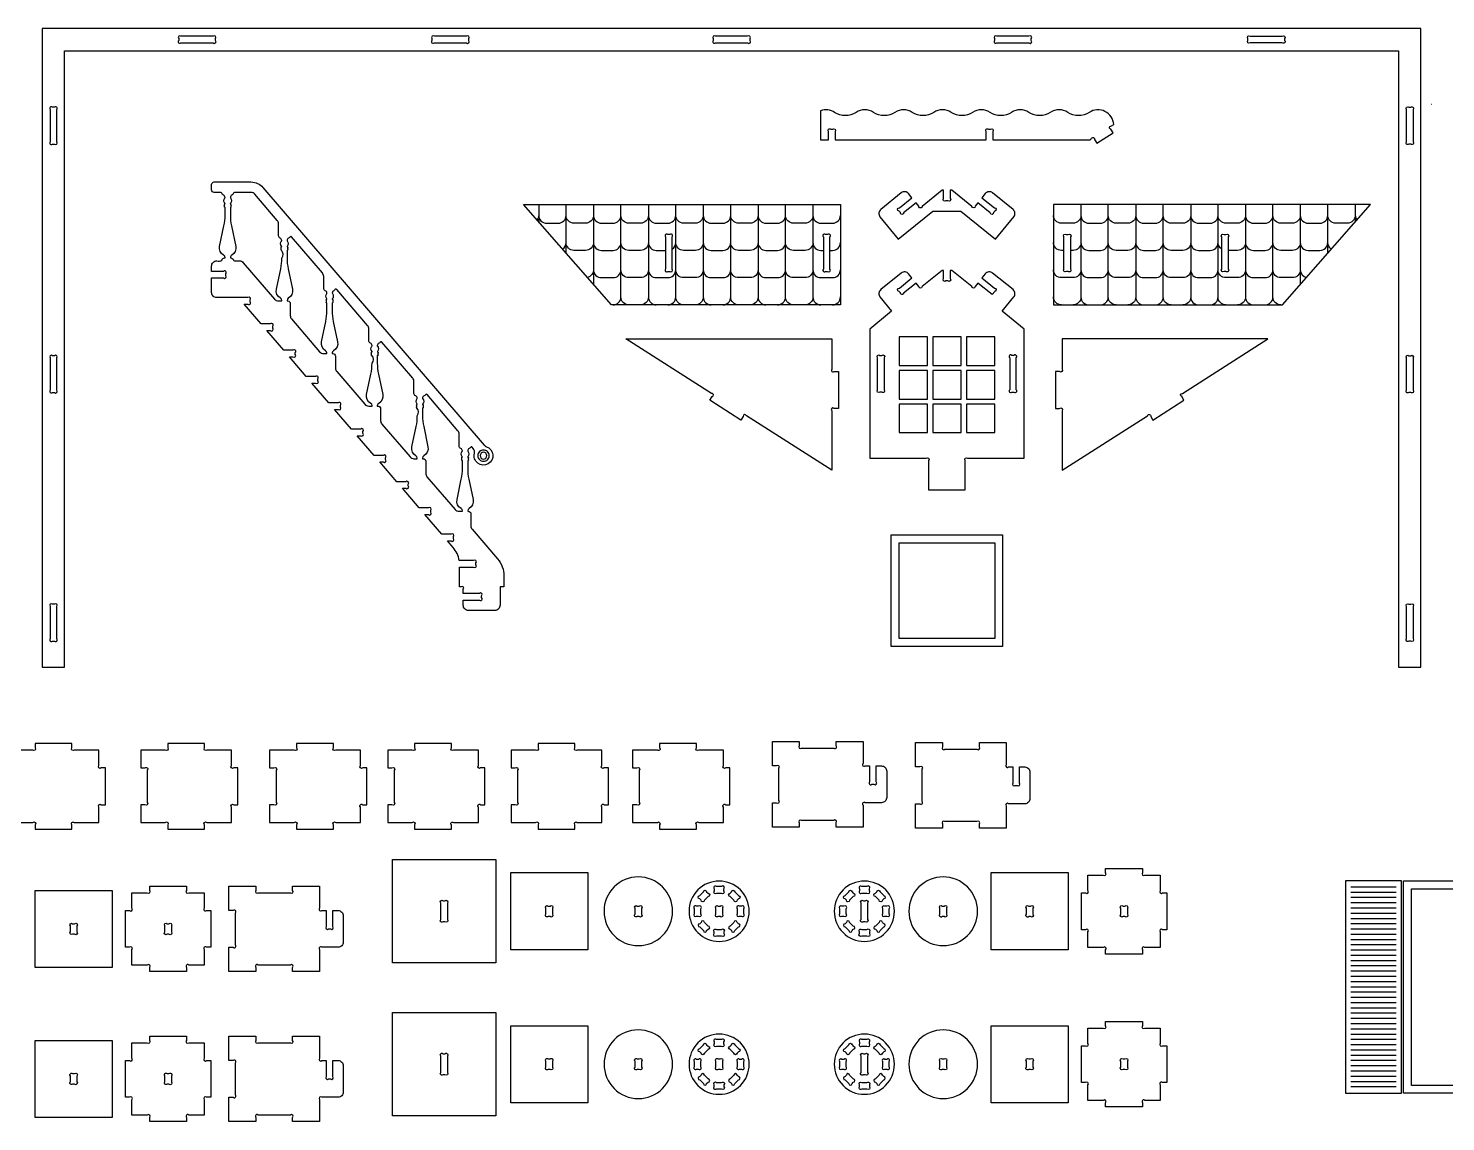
# Model space of a CAD drawing. Extents: x 9479 to 9938, y 971 to 1224.
# Drawn here: x 9597.9 to 9705.8, y 972.1 to 1055.3 of the extents above; entities that cross this region are included whole.
import ezdxf

# ---------------------------------------------------------------- set-up
doc = ezdxf.new("R2010")
doc.units = 0
doc.header["$MEASUREMENT"] = 0
doc.layers.add('LAYER_1', color=18, linetype='CONTINUOUS')

msp = doc.modelspace()

# ---------------------------------------------------------------- linework, layer by layer
at = {"layer": 'LAYER_1'}
for points in [[(9703.88, 1055.3), (9598.98, 1055.3), (9598.98, 1006.7), (9600.68, 1006.7), (9600.68, 1053.6), (9702.18, 1053.6), (9702.18, 1006.7), (9703.88, 1006.7)], [(9642.28, 1034.27), (9635.59, 1041.91), (9659.71, 1041.91), (9659.71, 1034.27)], [(9693.34, 1034.27), (9700.03, 1041.91), (9675.92, 1041.91), (9675.92, 1034.27)], [(9664.17, 1029.67), (9666.33, 1029.67), (9666.33, 1031.83), (9664.17, 1031.83)], [(9666.73, 1029.67), (9668.89, 1029.67), (9668.89, 1031.83), (9666.73, 1031.83)], [(9669.29, 1029.67), (9671.45, 1029.67), (9671.45, 1031.83), (9669.29, 1031.83)], [(9664.17, 1027.11), (9666.33, 1027.11), (9666.33, 1029.27), (9664.17, 1029.27)], [(9666.73, 1027.11), (9668.89, 1027.11), (9668.89, 1029.27), (9666.73, 1029.27)], [(9669.29, 1027.11), (9671.45, 1027.11), (9671.45, 1029.27), (9669.29, 1029.27)], [(9664.17, 1024.55), (9666.33, 1024.55), (9666.33, 1026.71), (9664.17, 1026.71)], [(9666.73, 1024.55), (9668.89, 1024.55), (9668.89, 1026.71), (9666.73, 1026.71)], [(9669.29, 1024.55), (9671.45, 1024.55), (9671.45, 1026.71), (9669.29, 1026.71)], [(9663.57, 1016.77), (9672.05, 1016.77), (9672.05, 1008.29), (9663.57, 1008.29)], [(9664.17, 1016.17), (9671.45, 1016.17), (9671.45, 1008.89), (9664.17, 1008.89)], [(9625.62, 984.21), (9625.62, 992.08), (9633.48, 992.08), (9633.48, 984.21)], [(9634.62, 985.21), (9634.62, 991.08), (9640.48, 991.08), (9640.48, 985.21)], [(9671.18, 985.21), (9671.18, 991.08), (9677.04, 991.08), (9677.04, 985.21)], [(9702.39, 990.46), (9698.15, 990.46), (9698.15, 974.3), (9702.39, 974.3)], [(9711.03, 990.46), (9711.03, 974.3), (9702.55, 974.3), (9702.55, 990.46)], [(9598.44, 983.87), (9598.44, 989.73), (9604.3, 989.73), (9604.3, 983.87)], [(9703.15, 989.86), (9710.43, 989.86), (9710.43, 974.9), (9703.15, 974.9)], [(9625.62, 972.58), (9625.62, 980.44), (9633.48, 980.44), (9633.48, 972.58)], [(9634.62, 973.58), (9634.62, 979.44), (9640.48, 979.44), (9640.48, 973.58)], [(9671.18, 973.58), (9671.18, 979.44), (9677.04, 979.44), (9677.04, 973.58)], [(9598.44, 972.46), (9598.44, 978.32), (9604.3, 978.32), (9604.3, 972.46)]]:
    msp.add_lwpolyline(points, close=True, dxfattribs=at)
for points in [[(9609.53, 1054.2), (9611.98, 1054.2, 1), (9612.16, 1054.38), (9612.16, 1054.53, 1), (9611.98, 1054.7), (9609.53, 1054.7, 1), (9609.36, 1054.53), (9609.36, 1054.38, 1)], [(9628.81, 1054.2), (9631.25, 1054.2, 1), (9631.43, 1054.38), (9631.43, 1054.53, 1), (9631.25, 1054.7), (9628.81, 1054.7, 1), (9628.63, 1054.53), (9628.63, 1054.38, 1)], [(9650.21, 1054.2), (9652.65, 1054.2, 1), (9652.83, 1054.38), (9652.83, 1054.53, 1), (9652.65, 1054.7), (9650.21, 1054.7, 1), (9650.03, 1054.53), (9650.03, 1054.38, 1)], [(9674.05, 1054.7), (9671.61, 1054.7, 1), (9671.43, 1054.53), (9671.43, 1054.38, 1), (9671.61, 1054.2), (9674.05, 1054.2, 1), (9674.23, 1054.38), (9674.23, 1054.53, 1)], [(9690.88, 1054.7), (9693.33, 1054.7, -1), (9693.51, 1054.53), (9693.51, 1054.38, -1), (9693.33, 1054.2), (9690.88, 1054.2, -1), (9690.71, 1054.38), (9690.71, 1054.53, -1)], [(9599.58, 1049.13), (9599.58, 1046.68, 1), (9599.76, 1046.5), (9599.9, 1046.5, 1), (9600.08, 1046.68), (9600.08, 1049.13, 1), (9599.9, 1049.3), (9599.76, 1049.3, 1)], [(9703.28, 1049.13), (9703.28, 1046.68, -1), (9703.1, 1046.5), (9702.96, 1046.5, -1), (9702.78, 1046.68), (9702.78, 1049.13, -1), (9702.96, 1049.3), (9703.1, 1049.3, -1)], [(9670.8, 1046.83), (9670.8, 1047.45, -1), (9670.98, 1047.63), (9671.13, 1047.63, -1), (9671.3, 1047.45), (9671.3, 1046.83), (9678.7, 1046.83), (9678.8, 1046.9, -1), (9679.05, 1046.84), (9679.22, 1046.57), (9680.46, 1047.36), (9680.29, 1047.63, -1), (9680.34, 1047.88), (9680.5, 1047.98, 0.579603), (9678.64, 1048.91, -0.300981), (9677.01, 1048.91, 0.300981), (9675.68, 1048.91, -0.300981), (9674.05, 1048.91, 0.300981), (9672.73, 1048.91, -0.300981), (9671.09, 1048.91, 0.300981), (9669.77, 1048.91, -0.300981), (9668.14, 1048.91, 0.300981), (9666.81, 1048.91, -0.300981), (9665.18, 1048.91, 0.300981), (9663.86, 1048.91, -0.300981), (9662.22, 1048.91, 0.300981), (9660.9, 1048.91, -0.300981), (9659.27, 1048.91, 0.236244), (9658.2, 1049.04), (9658.2, 1046.83), (9658.8, 1046.83), (9658.8, 1047.45, -1), (9658.98, 1047.63), (9659.13, 1047.63, -1), (9659.3, 1047.45), (9659.3, 1046.83)], [(9630.72, 1014.32), (9631.8, 1014.32, 1), (9631.97, 1014.5), (9631.97, 1014.64, 1), (9631.8, 1014.82), (9630.7, 1014.82, 0.140614), (9630.24, 1015.82), (9629.81, 1016.32), (9630.08, 1016.32, 1), (9630.26, 1016.5), (9630.26, 1016.64, 1), (9630.08, 1016.82), (9629.38, 1016.82), (9628.09, 1018.32), (9628.36, 1018.32, 1), (9628.54, 1018.5), (9628.54, 1018.64, 1), (9628.36, 1018.82), (9627.66, 1018.82), (9626.38, 1020.32), (9626.64, 1020.32, 1), (9626.82, 1020.5), (9626.82, 1020.64, 1), (9626.64, 1020.82), (9625.95, 1020.82), (9624.66, 1022.32), (9624.92, 1022.32, 1), (9625.1, 1022.5), (9625.1, 1022.64, 1), (9624.92, 1022.82), (9624.23, 1022.82), (9622.94, 1024.32), (9623.21, 1024.32, 1), (9623.38, 1024.5), (9623.38, 1024.64, 1), (9623.21, 1024.82), (9622.51, 1024.82), (9621.22, 1026.32), (9621.49, 1026.32, 1), (9621.67, 1026.5), (9621.67, 1026.64, 1), (9621.49, 1026.82), (9620.79, 1026.82), (9619.5, 1028.32), (9619.77, 1028.32, 1), (9619.95, 1028.5), (9619.95, 1028.64, 1), (9619.77, 1028.82), (9619.07, 1028.82), (9617.78, 1030.32), (9618.05, 1030.32, 1), (9618.23, 1030.5), (9618.23, 1030.64, 1), (9618.05, 1030.82), (9617.35, 1030.82), (9616.07, 1032.32), (9616.33, 1032.32, 1), (9616.51, 1032.5), (9616.51, 1032.64, 1), (9616.33, 1032.82), (9615.64, 1032.82), (9614.35, 1034.32), (9614.62, 1034.32, 1), (9614.79, 1034.5), (9614.79, 1034.64, 1), (9614.62, 1034.82), (9612.26, 1034.82, -0.414214), (9611.86, 1035.22), (9611.86, 1036.32), (9612.76, 1036.32, 1), (9612.94, 1036.5), (9612.94, 1036.64, 1), (9612.76, 1036.82), (9611.86, 1036.82), (9611.86, 1037.22, -0.414214), (9612.26, 1037.62, 0.352171), (9612.64, 1037.68, -0.352171), (9612.84, 1037.84), (9612.89, 1037.84), (9612.89, 1037.87, 0.272519), (9612.78, 1038.05, -0.328849), (9612.47, 1038.72), (9612.8, 1040.28, 0.051698), (9612.89, 1041.1), (9612.89, 1041.67, 0.366837), (9612.87, 1041.69, -0.600564), (9612.84, 1041.76, 0.39765), (9612.84, 1041.79, -0.39765), (9612.84, 1041.85, 0.39765), (9612.84, 1041.88, -0.594353), (9612.87, 1041.95, 0.584261), (9612.88, 1041.98, -0.375636), (9612.88, 1042.41, 0.187098), (9612.89, 1042.44, 0.294683), (9612.76, 1042.61, -0.244569), (9612.64, 1042.76, 0.352171), (9612.57, 1042.82), (9612.06, 1042.82, -0.414214), (9611.86, 1043.02), (9611.86, 1043.42, -0.414214), (9612.06, 1043.62), (9614.86, 1043.62, -0.21865), (9615.77, 1043.2), (9632.61, 1023.6, 0.134714), (9632.78, 1023.48, -0.655406), (9632.9, 1022.17, -0.655406), (9631.86, 1022.98, 0.245805), (9631.77, 1023.34), (9631.69, 1023.44, 0.507332), (9631.56, 1023.43, -0.156752), (9631.47, 1023.35, 0.294683), (9631.35, 1023.17, 0.187098), (9631.36, 1023.14, -0.375636), (9631.35, 1022.72, 0.584261), (9631.36, 1022.69, -0.594353), (9631.39, 1022.61, 0.39765), (9631.39, 1022.59, -0.39765), (9631.39, 1022.52, 0.39765), (9631.39, 1022.5, -0.600564), (9631.36, 1022.42, 0.366837), (9631.35, 1022.4), (9631.35, 1021.83, 0.051698), (9631.43, 1021.01), (9631.76, 1019.46, -0.328849), (9631.45, 1018.78, 0.272519), (9631.35, 1018.61), (9631.35, 1018.57), (9631.39, 1018.57, -0.414214), (9631.59, 1018.37), (9631.59, 1017.46, 0.179323), (9631.69, 1017.2), (9633.62, 1014.95, -0.179323), (9634.11, 1013.65), (9634.11, 1012.82), (9633.81, 1012.82), (9633.81, 1011.42, -0.414214), (9633.41, 1011.02), (9631.41, 1011.02, -0.414214), (9631.01, 1011.42), (9631.01, 1011.82), (9632.24, 1011.82, 1), (9632.41, 1012), (9632.41, 1012.14, 1), (9632.24, 1012.32), (9631.01, 1012.32), (9631.01, 1012.64, 1), (9630.84, 1012.82), (9630.72, 1012.82)], [(9668.06, 1042.99), (9668.06, 1042.37, -1), (9667.89, 1042.19), (9667.74, 1042.19, -1), (9667.56, 1042.37), (9667.56, 1042.99), (9667.45, 1042.99), (9665.92, 1041.75, -1), (9665.67, 1041.78), (9665.47, 1042.03), (9664.52, 1041.26, -1), (9664.27, 1041.29), (9664.17, 1041.4, -1), (9664.2, 1041.65), (9665.15, 1042.42), (9664.9, 1042.73, 0.414214), (9664.34, 1042.79), (9662.78, 1041.53, 0.414214), (9662.72, 1040.97), (9664.11, 1039.26), (9666.74, 1041.39), (9668.88, 1041.39), (9671.52, 1039.26), (9672.9, 1040.97, 0.414214), (9672.84, 1041.53), (9671.29, 1042.79, 0.414214), (9670.73, 1042.73), (9670.47, 1042.42), (9671.42, 1041.65, -1), (9671.45, 1041.4), (9671.36, 1041.29, -1), (9671.11, 1041.26), (9670.16, 1042.03), (9669.96, 1041.78, -1), (9669.71, 1041.75), (9668.18, 1042.99)], [(9613.53, 1042.76, -0.251154), (9613.41, 1042.61, 0.294683), (9613.29, 1042.44, 0.187098), (9613.3, 1042.41, -0.375636), (9613.29, 1041.98, 0.584261), (9613.3, 1041.95, -0.594353), (9613.33, 1041.88, 0.39765), (9613.33, 1041.85, -0.39765), (9613.33, 1041.79, 0.39765), (9613.33, 1041.76, -0.600564), (9613.3, 1041.69, 0.366837), (9613.29, 1041.67), (9613.29, 1041.1, 0.051698), (9613.37, 1040.28), (9613.7, 1038.72, -0.328849), (9613.39, 1038.05, 0.272519), (9613.29, 1037.87), (9613.29, 1037.84, -0.352171), (9613.53, 1037.68, 0.352171), (9613.61, 1037.62), (9613.97, 1037.62, -0.21865), (9614.27, 1037.48), (9616.65, 1034.71, 0.21865), (9616.95, 1034.57), (9617.2, 1034.57), (9617.2, 1034.61, 0.272519), (9617.1, 1034.78, -0.328849), (9616.79, 1035.46), (9617.12, 1037.01, 0.051698), (9617.2, 1037.83, 0.366837), (9617.18, 1038.42, -0.600564), (9617.16, 1038.5, 0.39765), (9617.16, 1038.52, -0.39765), (9617.16, 1038.59, 0.39765), (9617.16, 1038.61, -0.594353), (9617.18, 1038.69, 0.584261), (9617.2, 1038.72, -0.375636), (9617.19, 1039.14, 0.187098), (9617.2, 1039.17, 0.294683), (9617.08, 1039.35, -0.302722), (9616.96, 1039.53), (9616.96, 1040.44, 0.179323), (9616.86, 1040.7), (9615.16, 1042.68, 0.21865), (9614.86, 1042.82), (9613.61, 1042.82, 0.352171)], [(9646.41, 1039.44), (9646.41, 1036.99, 1), (9646.58, 1036.82), (9646.73, 1036.82, 1), (9646.91, 1036.99), (9646.91, 1039.44, 1), (9646.73, 1039.62), (9646.58, 1039.62, 1)], [(9658.41, 1039.44), (9658.41, 1036.99, 1), (9658.58, 1036.82), (9658.73, 1036.82, 1), (9658.91, 1036.99), (9658.91, 1039.44, 1), (9658.73, 1039.62), (9658.58, 1039.62, 1)], [(9677.22, 1039.44), (9677.22, 1036.99, -1), (9677.04, 1036.82), (9676.9, 1036.82, -1), (9676.72, 1036.99), (9676.72, 1039.44, -1), (9676.9, 1039.62), (9677.04, 1039.62, -1)], [(9689.22, 1039.44), (9689.22, 1036.99, -1), (9689.04, 1036.82), (9688.9, 1036.82, -1), (9688.72, 1036.99), (9688.72, 1039.44, -1), (9688.9, 1039.62), (9689.04, 1039.62, -1)], [(9620.62, 1034.42, -0.600564), (9620.6, 1034.5, 0.39765), (9620.6, 1034.52, -0.39765), (9620.6, 1034.59, 0.39765), (9620.6, 1034.61, -0.594353), (9620.62, 1034.69, 0.584261), (9620.63, 1034.72, -0.375636), (9620.63, 1035.14, 0.187098), (9620.64, 1035.17, 0.294683), (9620.51, 1035.35, -0.302722), (9620.39, 1035.53), (9620.39, 1036.44, 0.179323), (9620.29, 1036.7), (9617.95, 1039.44, 0.507332), (9617.82, 1039.43, -0.156752), (9617.72, 1039.35, 0.294683), (9617.6, 1039.17, 0.187098), (9617.61, 1039.14, -0.375636), (9617.61, 1038.72, 0.584261), (9617.62, 1038.69, -0.594353), (9617.64, 1038.61, 0.39765), (9617.64, 1038.59, -0.39765), (9617.64, 1038.52, 0.39765), (9617.64, 1038.5, -0.600564), (9617.62, 1038.42, 0.366837), (9617.6, 1038.4), (9617.6, 1037.83, 0.051698), (9617.69, 1037.01), (9618.01, 1035.46, -0.328849), (9617.7, 1034.78, 0.272519), (9617.6, 1034.61), (9617.6, 1034.57), (9617.65, 1034.57, -0.414214), (9617.85, 1034.37), (9617.85, 1033.46, 0.179323), (9617.94, 1033.2), (9620.08, 1030.71, 0.21865), (9620.39, 1030.57), (9620.64, 1030.57), (9620.64, 1030.61, 0.272519), (9620.53, 1030.78, -0.328849), (9620.23, 1031.46), (9620.55, 1033.01, 0.051698), (9620.64, 1033.83), (9620.64, 1034.4, 0.366837)], [(9669.21, 1020.21), (9669.21, 1022.43, -1), (9669.39, 1022.61), (9673.69, 1022.61), (9673.69, 1032.43), (9672.02, 1033.78), (9672.9, 1034.87, 0.414214), (9672.84, 1035.43), (9671.29, 1036.69, 0.414214), (9670.73, 1036.63), (9670.47, 1036.32), (9671.42, 1035.55, -1), (9671.45, 1035.3), (9671.25, 1035.05), (9670.16, 1035.93), (9669.96, 1035.68, -1), (9669.71, 1035.66), (9668.18, 1036.89), (9668.06, 1036.89), (9668.06, 1036.27, -1), (9667.89, 1036.09), (9667.74, 1036.09, -1), (9667.56, 1036.27), (9667.56, 1036.89), (9667.45, 1036.89), (9665.92, 1035.66, -1), (9665.67, 1035.68), (9665.47, 1035.93), (9664.52, 1035.16, -1), (9664.27, 1035.19), (9664.17, 1035.3, -1), (9664.2, 1035.55), (9665.15, 1036.32), (9664.9, 1036.63, 0.414214), (9664.34, 1036.69), (9662.78, 1035.43, 0.414214), (9662.72, 1034.87), (9663.6, 1033.78), (9661.94, 1032.43), (9661.94, 1022.61), (9666.24, 1022.61, -1), (9666.41, 1022.43), (9666.41, 1020.21)], [(9623.99, 1029.01, 0.051698), (9624.07, 1029.83, 0.366837), (9624.06, 1030.42, -0.600564), (9624.03, 1030.5, 0.39765), (9624.03, 1030.52, -0.39765), (9624.03, 1030.59, 0.39765), (9624.03, 1030.61, -0.594353), (9624.06, 1030.69, 0.584261), (9624.07, 1030.72, -0.375636), (9624.06, 1031.14, 0.187098), (9624.07, 1031.17, 0.294683), (9623.95, 1031.35, -0.302722), (9623.83, 1031.53), (9623.83, 1032.44, 0.179323), (9623.73, 1032.7), (9621.38, 1035.44, 0.507332), (9621.25, 1035.43, -0.156752), (9621.16, 1035.35, 0.294683), (9621.04, 1035.17, 0.187098), (9621.05, 1035.14, -0.375636), (9621.04, 1034.72, 0.584261), (9621.06, 1034.69, -0.594353), (9621.08, 1034.61, 0.39765), (9621.08, 1034.59, -0.39765), (9621.08, 1034.52, 0.39765), (9621.08, 1034.5, -0.600564), (9621.05, 1034.42, 0.366837), (9621.04, 1034.4), (9621.04, 1033.83, 0.051698), (9621.12, 1033.01), (9621.45, 1031.46, -0.328849), (9621.14, 1030.78, 0.272519), (9621.04, 1030.61), (9621.04, 1030.57), (9621.08, 1030.57, -0.414214), (9621.28, 1030.37), (9621.28, 1029.46, 0.179323), (9621.38, 1029.2), (9623.52, 1026.71, 0.21865), (9623.82, 1026.57), (9624.07, 1026.57), (9624.07, 1026.61, 0.272519), (9623.97, 1026.78, -0.328849), (9623.66, 1027.46)], [(9627.51, 1025.83, 0.366837), (9627.49, 1026.42, -0.600564), (9627.47, 1026.5, 0.39765), (9627.47, 1026.52, -0.39765), (9627.47, 1026.59, 0.39765), (9627.47, 1026.61, -0.594353), (9627.49, 1026.69, 0.584261), (9627.5, 1026.72, -0.375636), (9627.5, 1027.14, 0.187098), (9627.51, 1027.17, 0.294683), (9627.39, 1027.35, -0.302722), (9627.26, 1027.53), (9627.26, 1028.44, 0.179323), (9627.17, 1028.7), (9624.82, 1031.44, 0.507332), (9624.69, 1031.43, -0.156752), (9624.6, 1031.35, 0.294683), (9624.47, 1031.17, 0.187098), (9624.48, 1031.14, -0.375636), (9624.48, 1030.72, 0.584261), (9624.49, 1030.69, -0.594353), (9624.52, 1030.61, 0.39765), (9624.52, 1030.59, -0.39765), (9624.52, 1030.52, 0.39765), (9624.52, 1030.5, -0.600564), (9624.49, 1030.42, 0.366837), (9624.47, 1030.4), (9624.47, 1029.83, 0.051698), (9624.56, 1029.01), (9624.89, 1027.46, -0.328849), (9624.58, 1026.78, 0.272519), (9624.47, 1026.61), (9624.47, 1026.57), (9624.52, 1026.57, -0.414214), (9624.72, 1026.37), (9624.72, 1025.46, 0.179323), (9624.82, 1025.2), (9626.96, 1022.71, 0.21865), (9627.26, 1022.57), (9627.51, 1022.57), (9627.51, 1022.61, 0.272519), (9627.41, 1022.78, -0.328849), (9627.1, 1023.46), (9627.43, 1025.01, 0.051698)], [(9659.55, 1026.4), (9659.23, 1026.4, 1), (9659.05, 1026.22), (9659.05, 1021.69), (9652.55, 1025.84, 1), (9652.31, 1025.78), (9652.13, 1025.51), (9649.77, 1027.02), (9649.95, 1027.29, 1), (9649.89, 1027.53), (9643.39, 1031.68), (9659.05, 1031.68), (9659.05, 1029.37, 1), (9659.23, 1029.2), (9659.55, 1029.2)], [(9676.07, 1026.4), (9676.39, 1026.4, -1), (9676.57, 1026.22), (9676.57, 1021.69), (9683.07, 1025.84, -1), (9683.32, 1025.78), (9683.49, 1025.51), (9685.85, 1027.02), (9685.68, 1027.29, -1), (9685.73, 1027.53), (9692.24, 1031.68), (9676.57, 1031.68), (9676.57, 1029.37, -1), (9676.39, 1029.2), (9676.07, 1029.2)], [(9599.58, 1030.23), (9599.58, 1027.78, 1), (9599.76, 1027.6), (9599.9, 1027.6, 1), (9600.08, 1027.78), (9600.08, 1030.23, 1), (9599.9, 1030.4), (9599.76, 1030.4, 1)], [(9663.04, 1030.25), (9663.04, 1027.81, -1), (9662.86, 1027.63), (9662.71, 1027.63, -1), (9662.54, 1027.81), (9662.54, 1030.25, -1), (9662.71, 1030.43), (9662.86, 1030.43, -1)], [(9672.59, 1030.25), (9672.59, 1027.81, 1), (9672.76, 1027.63), (9672.91, 1027.63, 1), (9673.09, 1027.81), (9673.09, 1030.25, 1), (9672.91, 1030.43), (9672.76, 1030.43, 1)], [(9703.28, 1030.23), (9703.28, 1027.78, -1), (9703.1, 1027.6), (9702.96, 1027.6, -1), (9702.78, 1027.78), (9702.78, 1030.23, -1), (9702.96, 1030.4), (9703.1, 1030.4, -1)], [(9630.95, 1022.4, 0.366837), (9630.93, 1022.42, -0.600564), (9630.91, 1022.5, 0.39765), (9630.91, 1022.52, -0.39765), (9630.91, 1022.59, 0.39765), (9630.91, 1022.61, -0.594353), (9630.93, 1022.69, 0.584261), (9630.94, 1022.72, -0.375636), (9630.94, 1023.14, 0.187098), (9630.95, 1023.17, 0.294683), (9630.82, 1023.35, -0.302722), (9630.7, 1023.53), (9630.7, 1024.44, 0.179323), (9630.6, 1024.7), (9628.26, 1027.44, 0.507332), (9628.13, 1027.43, -0.156752), (9628.03, 1027.35, 0.294683), (9627.91, 1027.17, 0.187098), (9627.92, 1027.14, -0.375636), (9627.92, 1026.72, 0.584261), (9627.93, 1026.69, -0.594353), (9627.95, 1026.61, 0.39765), (9627.95, 1026.59, -0.39765), (9627.95, 1026.52, 0.39765), (9627.95, 1026.5, -0.600564), (9627.93, 1026.42, 0.366837), (9627.91, 1026.4), (9627.91, 1025.83, 0.051698), (9628, 1025.01), (9628.32, 1023.46, -0.328849), (9628.01, 1022.78, 0.272519), (9627.91, 1022.61), (9627.91, 1022.57), (9627.96, 1022.57, -0.414214), (9628.16, 1022.37), (9628.16, 1021.46, 0.179323), (9628.25, 1021.2), (9630.39, 1018.71, 0.21865), (9630.7, 1018.57), (9630.95, 1018.57), (9630.95, 1018.61, 0.272519), (9630.84, 1018.78, -0.328849), (9630.54, 1019.46), (9630.86, 1021.01, 0.051698), (9630.95, 1021.83)], [(9632.55, 1023.23, 0.414214), (9632.12, 1022.8, 0.414214), (9632.55, 1022.37, 0.414214), (9632.99, 1022.8, 0.414214)], [(9632.55, 1023.06, 0.414214), (9632.3, 1022.8, 0.414214), (9632.55, 1022.54, 0.414214), (9632.81, 1022.8, 0.414214)], [(9599.58, 1011.33), (9599.58, 1008.88, 1), (9599.76, 1008.7), (9599.9, 1008.7, 1), (9600.08, 1008.88), (9600.08, 1011.33, 1), (9599.9, 1011.5), (9599.76, 1011.5, 1)], [(9703.28, 1011.33), (9703.28, 1008.88, -1), (9703.1, 1008.7), (9702.96, 1008.7, -1), (9702.78, 1008.88), (9702.78, 1011.33, -1), (9702.96, 1011.5), (9703.1, 1011.5, -1)], [(9606.47, 999.05), (9606.79, 999.05, -1), (9606.97, 998.87), (9606.97, 996.42, -1), (9606.79, 996.25), (9606.47, 996.25), (9606.47, 994.9), (9608.34, 994.9, -1), (9608.52, 994.72), (9608.52, 994.4), (9611.32, 994.4), (9611.32, 994.72, -1), (9611.5, 994.9), (9613.37, 994.9), (9613.37, 996.07, -1), (9613.55, 996.25), (9613.87, 996.25), (9613.87, 999.05), (9613.55, 999.05, -1), (9613.37, 999.22), (9613.37, 1000.4), (9611.5, 1000.4, -1), (9611.32, 1000.57), (9611.32, 1000.9), (9608.52, 1000.9), (9608.52, 1000.57, -1), (9608.34, 1000.4), (9606.47, 1000.4)], [(9616.28, 999.05), (9616.6, 999.05, -1), (9616.78, 998.87), (9616.78, 996.42, -1), (9616.6, 996.25), (9616.28, 996.25), (9616.28, 994.9), (9618.15, 994.9, -1), (9618.33, 994.72), (9618.33, 994.4), (9621.13, 994.4), (9621.13, 994.72, -1), (9621.31, 994.9), (9623.18, 994.9), (9623.18, 996.07, -1), (9623.36, 996.25), (9623.68, 996.25), (9623.68, 999.05), (9623.36, 999.05, -1), (9623.18, 999.22), (9623.18, 1000.4), (9621.31, 1000.4, -1), (9621.13, 1000.57), (9621.13, 1000.9), (9618.33, 1000.9), (9618.33, 1000.57, -1), (9618.15, 1000.4), (9616.28, 1000.4)], [(9625.26, 999.05), (9625.58, 999.05, -1), (9625.76, 998.87), (9625.76, 996.42, -1), (9625.58, 996.25), (9625.26, 996.25), (9625.26, 994.9), (9627.13, 994.9, -1), (9627.31, 994.72), (9627.31, 994.4), (9630.11, 994.4), (9630.11, 994.72, -1), (9630.28, 994.9), (9632.16, 994.9), (9632.16, 996.07, -1), (9632.33, 996.25), (9632.66, 996.25), (9632.66, 999.05), (9632.33, 999.05, -1), (9632.16, 999.22), (9632.16, 1000.4), (9630.28, 1000.4, -1), (9630.11, 1000.57), (9630.11, 1000.9), (9627.31, 1000.9), (9627.31, 1000.57, -1), (9627.13, 1000.4), (9625.26, 1000.4)], [(9634.65, 999.05), (9634.97, 999.05, -1), (9635.15, 998.87), (9635.15, 996.42, -1), (9634.97, 996.25), (9634.65, 996.25), (9634.65, 994.9), (9636.52, 994.9, -1), (9636.7, 994.72), (9636.7, 994.4), (9639.5, 994.4), (9639.5, 994.72, -1), (9639.68, 994.9), (9641.55, 994.9), (9641.55, 996.07, -1), (9641.73, 996.25), (9642.05, 996.25), (9642.05, 999.05), (9641.73, 999.05, -1), (9641.55, 999.22), (9641.55, 1000.4), (9639.68, 1000.4, -1), (9639.5, 1000.57), (9639.5, 1000.9), (9636.7, 1000.9), (9636.7, 1000.57, -1), (9636.52, 1000.4), (9634.65, 1000.4)], [(9643.9, 999.05), (9644.23, 999.05, -1), (9644.4, 998.87), (9644.4, 996.42, -1), (9644.23, 996.25), (9643.9, 996.25), (9643.9, 994.9), (9645.78, 994.9, -1), (9645.95, 994.72), (9645.95, 994.4), (9648.75, 994.4), (9648.75, 994.72, -1), (9648.93, 994.9), (9650.8, 994.9), (9650.8, 996.07, -1), (9650.98, 996.25), (9651.3, 996.25), (9651.3, 999.05), (9650.98, 999.05, -1), (9650.8, 999.22), (9650.8, 1000.4), (9648.93, 1000.4, -1), (9648.75, 1000.57), (9648.75, 1000.9), (9645.95, 1000.9), (9645.95, 1000.57, -1), (9645.78, 1000.4), (9643.9, 1000.4)], [(9661.43, 1001.05), (9661.43, 999.38, 1), (9661.6, 999.2), (9661.93, 999.2), (9661.93, 997.98, 1), (9662.1, 997.8), (9662.25, 997.8, 1), (9662.43, 997.98), (9662.43, 999.2), (9662.83, 999.2, -0.414214), (9663.23, 998.8), (9663.23, 996.8, -0.414214), (9662.83, 996.4), (9661.6, 996.4, 1), (9661.43, 996.22), (9661.43, 994.55), (9659.38, 994.55), (9659.38, 994.87, 1), (9659.2, 995.05), (9656.75, 995.05, 1), (9656.58, 994.87), (9656.58, 994.55), (9654.53, 994.55), (9654.53, 996.4), (9654.85, 996.4, 1), (9655.03, 996.58), (9655.03, 999.02, 1), (9654.85, 999.2), (9654.53, 999.2), (9654.53, 1001.05), (9656.58, 1001.05), (9656.58, 1000.73, 1), (9656.75, 1000.55), (9659.2, 1000.55, 1), (9659.38, 1000.73), (9659.38, 1001.05)], [(9672.33, 1000.97), (9672.33, 999.29, 1), (9672.51, 999.12), (9672.83, 999.12), (9672.83, 997.89, 1), (9673.01, 997.72), (9673.15, 997.72, 1), (9673.33, 997.89), (9673.33, 999.12), (9673.73, 999.12, -0.414214), (9674.13, 998.72), (9674.13, 996.72, -0.414214), (9673.73, 996.32), (9672.51, 996.32, 1), (9672.33, 996.14), (9672.33, 994.46), (9670.28, 994.46), (9670.28, 994.79, 1), (9670.1, 994.96), (9667.66, 994.96, 1), (9667.48, 994.79), (9667.48, 994.46), (9665.43, 994.46), (9665.43, 996.32), (9665.75, 996.32, 1), (9665.93, 996.49), (9665.93, 998.94, 1), (9665.75, 999.12), (9665.43, 999.12), (9665.43, 1000.97), (9667.48, 1000.97), (9667.48, 1000.64, 1), (9667.66, 1000.47), (9670.1, 1000.47, 1), (9670.28, 1000.64), (9670.28, 1000.97)], [(9682.69, 991.4), (9682.69, 991.07, 1), (9682.87, 990.9), (9684.04, 990.9), (9684.04, 989.72, 1), (9684.22, 989.54), (9684.54, 989.54), (9684.54, 986.74), (9684.22, 986.74, 1), (9684.04, 986.57), (9684.04, 985.39), (9682.87, 985.39, 1), (9682.69, 985.22), (9682.69, 984.89), (9679.89, 984.89), (9679.89, 985.22, 1), (9679.71, 985.39), (9678.54, 985.39), (9678.54, 986.57, 1), (9678.36, 986.74), (9678.04, 986.74), (9678.04, 989.54), (9678.36, 989.54, 1), (9678.54, 989.72), (9678.54, 990.9), (9679.71, 990.9, 1), (9679.89, 991.07), (9679.89, 991.4)], [(9609.95, 990.05), (9609.95, 989.73, 1), (9610.13, 989.55), (9611.3, 989.55), (9611.3, 988.38, 1), (9611.48, 988.2), (9611.8, 988.2), (9611.8, 985.4), (9611.48, 985.4, 1), (9611.3, 985.23), (9611.3, 984.05), (9610.13, 984.05, 1), (9609.95, 983.87), (9609.95, 983.55), (9607.15, 983.55), (9607.15, 983.87, 1), (9606.97, 984.05), (9605.8, 984.05), (9605.8, 985.23, 1), (9605.62, 985.4), (9605.3, 985.4), (9605.3, 988.2), (9605.62, 988.2, 1), (9605.8, 988.38), (9605.8, 989.55), (9606.97, 989.55, 1), (9607.15, 989.73), (9607.15, 990.05)], [(9620.08, 990.05), (9620.08, 988.38, 1), (9620.26, 988.2), (9620.58, 988.2), (9620.58, 986.98, 1), (9620.76, 986.8), (9620.91, 986.8, 1), (9621.08, 986.98), (9621.08, 988.2), (9621.48, 988.2, -0.414214), (9621.88, 987.8), (9621.88, 985.8, -0.414214), (9621.48, 985.4), (9620.26, 985.4, 1), (9620.08, 985.23), (9620.08, 983.55), (9618.03, 983.55), (9618.03, 983.87, 1), (9617.86, 984.05), (9615.41, 984.05, 1), (9615.23, 983.87), (9615.23, 983.55), (9613.18, 983.55), (9613.18, 985.4), (9613.51, 985.4, 1), (9613.68, 985.58), (9613.68, 988.03, 1), (9613.51, 988.2), (9613.18, 988.2), (9613.18, 990.05), (9615.23, 990.05), (9615.23, 989.73, 1), (9615.41, 989.55), (9617.86, 989.55, 1), (9618.03, 989.73), (9618.03, 990.05)], [(9644.33, 990.76, 0.414214), (9641.72, 988.14, 0.414214), (9644.33, 985.53, 0.414214), (9646.94, 988.14, 0.414214)], [(9650.48, 990.44, 0.414214), (9648.19, 988.14, 0.414214), (9650.48, 985.85, 0.414214), (9652.77, 988.14, 0.414214)], [(9650.28, 989.53), (9650.67, 989.53, 1), (9650.85, 989.71), (9650.85, 989.85, 1), (9650.67, 990.03), (9650.28, 990.03, 1), (9650.1, 989.85), (9650.1, 989.71, 1)], [(9661.53, 990.44, 0.414214), (9659.24, 988.14, 0.414214), (9661.53, 985.85, 0.414214), (9663.82, 988.14, 0.414214)], [(9661.33, 989.53), (9661.73, 989.53, 1), (9661.91, 989.71), (9661.91, 989.85, 1), (9661.73, 990.03), (9661.33, 990.03, 1), (9661.16, 989.85), (9661.16, 989.71, 1)], [(9667.53, 990.76, 0.414214), (9664.92, 988.14, 0.414214), (9667.53, 985.53, 0.414214), (9670.14, 988.14, 0.414214)], [(9629.8, 988.77), (9629.8, 987.52, -1), (9629.62, 987.34), (9629.47, 987.34, -1), (9629.3, 987.52), (9629.3, 988.77, -1), (9629.47, 988.94), (9629.62, 988.94, -1)], [(9649, 989.34), (9649.28, 989.62, -1), (9649.53, 989.62), (9649.64, 989.51, -1), (9649.64, 989.26), (9649.36, 988.98, -1), (9649.11, 988.98), (9649, 989.09, -1)], [(9651.67, 989.62), (9651.95, 989.34, -1), (9651.95, 989.09), (9651.85, 988.98, -1), (9651.6, 988.98), (9651.32, 989.26, -1), (9651.32, 989.51), (9651.42, 989.62, -1)], [(9660.69, 989.26), (9660.41, 988.98, -1), (9660.16, 988.98), (9660.06, 989.09, -1), (9660.06, 989.34), (9660.34, 989.62, -1), (9660.59, 989.62), (9660.69, 989.51, -1)], [(9661.28, 987.52), (9661.28, 988.77, -1), (9661.46, 988.94), (9661.6, 988.94, -1), (9661.78, 988.77), (9661.78, 987.52, -1), (9661.6, 987.34), (9661.46, 987.34, -1)], [(9662.73, 989.62), (9663, 989.34, -1), (9663, 989.09), (9662.9, 988.98, -1), (9662.65, 988.98), (9662.37, 989.26, -1), (9662.37, 989.51), (9662.48, 989.62, -1)], [(9637.8, 988.37), (9637.8, 987.92, -1), (9637.62, 987.74), (9637.47, 987.74, -1), (9637.3, 987.92), (9637.3, 988.37, -1), (9637.47, 988.54), (9637.62, 988.54, -1)], [(9644.58, 988.37), (9644.58, 987.92, -1), (9644.4, 987.74), (9644.25, 987.74, -1), (9644.08, 987.92), (9644.08, 988.37, -1), (9644.25, 988.54), (9644.4, 988.54, -1)], [(9648.59, 988.34), (9648.59, 987.95, 1), (9648.77, 987.77), (9648.91, 987.77, 1), (9649.09, 987.95), (9649.09, 988.34, 1), (9648.91, 988.52), (9648.77, 988.52, 1)], [(9650.23, 987.92), (9650.23, 988.37, -1), (9650.4, 988.54), (9650.55, 988.54, -1), (9650.73, 988.37), (9650.73, 987.92, -1), (9650.55, 987.74), (9650.4, 987.74, -1)], [(9652.04, 987.77), (9652.19, 987.77, 1), (9652.36, 987.95), (9652.36, 988.34, 1), (9652.19, 988.52), (9652.04, 988.52, 1), (9651.86, 988.34), (9651.86, 987.95, 1)], [(9659.65, 988.34), (9659.65, 987.95, 1), (9659.82, 987.77), (9659.97, 987.77, 1), (9660.15, 987.95), (9660.15, 988.34, 1), (9659.97, 988.52), (9659.82, 988.52, 1)], [(9663.24, 988.52), (9663.09, 988.52, 1), (9662.92, 988.34), (9662.92, 987.95, 1), (9663.09, 987.77), (9663.24, 987.77, 1), (9663.42, 987.95), (9663.42, 988.34, 1)], [(9667.78, 988.37), (9667.78, 987.92, -1), (9667.6, 987.74), (9667.46, 987.74, -1), (9667.28, 987.92), (9667.28, 988.37, -1), (9667.46, 988.54), (9667.6, 988.54, -1)], [(9674.36, 988.37), (9674.36, 987.92, -1), (9674.18, 987.74), (9674.04, 987.74, -1), (9673.86, 987.92), (9673.86, 988.37, -1), (9674.04, 988.54), (9674.18, 988.54, -1)], [(9681.54, 988.37), (9681.54, 987.92, -1), (9681.36, 987.74), (9681.22, 987.74, -1), (9681.04, 987.92), (9681.04, 988.37, -1), (9681.22, 988.54), (9681.36, 988.54, -1)], [(9601.62, 987.03), (9601.62, 986.58, -1), (9601.44, 986.4), (9601.29, 986.4, -1), (9601.12, 986.58), (9601.12, 987.03, -1), (9601.29, 987.2), (9601.44, 987.2, -1)], [(9608.8, 987.03), (9608.8, 986.58, -1), (9608.62, 986.4), (9608.48, 986.4, -1), (9608.3, 986.58), (9608.3, 987.03, -1), (9608.48, 987.2), (9608.62, 987.2, -1)], [(9649.64, 987.02), (9649.36, 987.3, 1), (9649.11, 987.3), (9649, 987.2, 1), (9649, 986.95), (9649.28, 986.67, 1), (9649.53, 986.67), (9649.64, 986.77, 1)], [(9650.28, 986.76), (9650.67, 986.76, -1), (9650.85, 986.58), (9650.85, 986.44, -1), (9650.67, 986.26), (9650.28, 986.26, -1), (9650.1, 986.44), (9650.1, 986.58, -1)], [(9651.67, 986.67), (9651.95, 986.95, 1), (9651.95, 987.2), (9651.85, 987.3, 1), (9651.6, 987.3), (9651.32, 987.02, 1), (9651.32, 986.77), (9651.42, 986.67, 1)], [(9660.06, 986.95), (9660.34, 986.67, 1), (9660.59, 986.67), (9660.69, 986.77, 1), (9660.69, 987.02), (9660.41, 987.3, 1), (9660.16, 987.3), (9660.06, 987.2, 1)], [(9661.73, 986.26), (9661.33, 986.26, -1), (9661.16, 986.44), (9661.16, 986.58, -1), (9661.33, 986.76), (9661.73, 986.76, -1), (9661.91, 986.58), (9661.91, 986.44, -1)], [(9662.65, 987.3), (9662.37, 987.02, 1), (9662.37, 986.77), (9662.48, 986.67, 1), (9662.73, 986.67), (9663, 986.95, 1), (9663, 987.2), (9662.9, 987.3, 1)], [(9682.69, 979.76), (9682.69, 979.44, 1), (9682.87, 979.26), (9684.04, 979.26), (9684.04, 978.09, 1), (9684.22, 977.91), (9684.54, 977.91), (9684.54, 975.11), (9684.22, 975.11, 1), (9684.04, 974.93), (9684.04, 973.76), (9682.87, 973.76, 1), (9682.69, 973.58), (9682.69, 973.26), (9679.89, 973.26), (9679.89, 973.58, 1), (9679.71, 973.76), (9678.54, 973.76), (9678.54, 974.93, 1), (9678.36, 975.11), (9678.04, 975.11), (9678.04, 977.91), (9678.36, 977.91, 1), (9678.54, 978.09), (9678.54, 979.26), (9679.71, 979.26, 1), (9679.89, 979.44), (9679.89, 979.76)], [(9609.95, 978.64), (9609.95, 978.32, 1), (9610.13, 978.14), (9611.3, 978.14), (9611.3, 976.97, 1), (9611.48, 976.79), (9611.8, 976.79), (9611.8, 973.99), (9611.48, 973.99, 1), (9611.3, 973.81), (9611.3, 972.64), (9610.13, 972.64, 1), (9609.95, 972.46), (9609.95, 972.14), (9607.15, 972.14), (9607.15, 972.46, 1), (9606.97, 972.64), (9605.8, 972.64), (9605.8, 973.81, 1), (9605.62, 973.99), (9605.3, 973.99), (9605.3, 976.79), (9605.62, 976.79, 1), (9605.8, 976.97), (9605.8, 978.14), (9606.97, 978.14, 1), (9607.15, 978.32), (9607.15, 978.64)], [(9620.08, 978.64), (9620.08, 976.97, 1), (9620.26, 976.79), (9620.58, 976.79), (9620.58, 975.57, 1), (9620.76, 975.39), (9620.91, 975.39, 1), (9621.08, 975.57), (9621.08, 976.79), (9621.48, 976.79, -0.414214), (9621.88, 976.39), (9621.88, 974.39, -0.414214), (9621.48, 973.99), (9620.26, 973.99, 1), (9620.08, 973.81), (9620.08, 972.14), (9618.03, 972.14), (9618.03, 972.46, 1), (9617.86, 972.64), (9615.41, 972.64, 1), (9615.23, 972.46), (9615.23, 972.14), (9613.18, 972.14), (9613.18, 973.99), (9613.51, 973.99, 1), (9613.68, 974.17), (9613.68, 976.61, 1), (9613.51, 976.79), (9613.18, 976.79), (9613.18, 978.64), (9615.23, 978.64), (9615.23, 978.32, 1), (9615.41, 978.14), (9617.86, 978.14, 1), (9618.03, 978.32), (9618.03, 978.64)], [(9644.33, 979.12, 0.414214), (9641.72, 976.51, 0.414214), (9644.33, 973.9, 0.414214), (9646.94, 976.51, 0.414214)], [(9650.48, 978.8, 0.414214), (9648.19, 976.51, 0.414214), (9650.48, 974.22, 0.414214), (9652.77, 976.51, 0.414214)], [(9650.1, 978.22), (9650.1, 978.07, 1), (9650.28, 977.89), (9650.67, 977.89, 1), (9650.85, 978.07), (9650.85, 978.22, 1), (9650.67, 978.39), (9650.28, 978.39, 1)], [(9661.53, 978.8, 0.414214), (9659.24, 976.51, 0.414214), (9661.53, 974.22, 0.414214), (9663.82, 976.51, 0.414214)], [(9661.73, 978.39), (9661.33, 978.39, 1), (9661.16, 978.22), (9661.16, 978.07, 1), (9661.33, 977.89), (9661.73, 977.89, 1), (9661.91, 978.07), (9661.91, 978.22, 1)], [(9667.53, 979.12, 0.414214), (9664.92, 976.51, 0.414214), (9667.53, 973.9, 0.414214), (9670.14, 976.51, 0.414214)], [(9629.8, 977.13), (9629.8, 975.89, -1), (9629.62, 975.71), (9629.47, 975.71, -1), (9629.3, 975.89), (9629.3, 977.13, -1), (9629.47, 977.31), (9629.62, 977.31, -1)], [(9649.64, 977.63), (9649.36, 977.35, -1), (9649.11, 977.35), (9649, 977.45, -1), (9649, 977.7), (9649.28, 977.98, -1), (9649.53, 977.98), (9649.64, 977.88, -1)], [(9651.67, 977.98), (9651.95, 977.7, -1), (9651.95, 977.45), (9651.85, 977.35, -1), (9651.6, 977.35), (9651.32, 977.63, -1), (9651.32, 977.88), (9651.42, 977.98, -1)], [(9660.69, 977.63), (9660.41, 977.35, -1), (9660.16, 977.35), (9660.06, 977.45, -1), (9660.06, 977.7), (9660.34, 977.98, -1), (9660.59, 977.98), (9660.69, 977.88, -1)], [(9661.78, 977.13), (9661.78, 975.89, -1), (9661.6, 975.71), (9661.46, 975.71, -1), (9661.28, 975.89), (9661.28, 977.13, -1), (9661.46, 977.31), (9661.6, 977.31, -1)], [(9662.73, 977.98), (9663, 977.7, -1), (9663, 977.45), (9662.9, 977.35, -1), (9662.65, 977.35), (9662.37, 977.63, -1), (9662.37, 977.88), (9662.48, 977.98, -1)], [(9637.8, 976.73), (9637.8, 976.29, -1), (9637.62, 976.11), (9637.47, 976.11, -1), (9637.3, 976.29), (9637.3, 976.73, -1), (9637.47, 976.91), (9637.62, 976.91, -1)], [(9644.58, 976.73), (9644.58, 976.29, -1), (9644.4, 976.11), (9644.25, 976.11, -1), (9644.08, 976.29), (9644.08, 976.73, -1), (9644.25, 976.91), (9644.4, 976.91, -1)], [(9648.59, 976.71), (9648.59, 976.31, 1), (9648.77, 976.14), (9648.91, 976.14, 1), (9649.09, 976.31), (9649.09, 976.71, 1), (9648.91, 976.88), (9648.77, 976.88, 1)], [(9650.73, 976.73), (9650.73, 976.29, -1), (9650.55, 976.11), (9650.4, 976.11, -1), (9650.23, 976.29), (9650.23, 976.73, -1), (9650.4, 976.91), (9650.55, 976.91, -1)], [(9651.86, 976.71), (9651.86, 976.31, 1), (9652.04, 976.14), (9652.19, 976.14, 1), (9652.36, 976.31), (9652.36, 976.71, 1), (9652.19, 976.88), (9652.04, 976.88, 1)], [(9659.65, 976.71), (9659.65, 976.31, 1), (9659.82, 976.14), (9659.97, 976.14, 1), (9660.15, 976.31), (9660.15, 976.71, 1), (9659.97, 976.88), (9659.82, 976.88, 1)], [(9662.92, 976.71), (9662.92, 976.31, 1), (9663.09, 976.14), (9663.24, 976.14, 1), (9663.42, 976.31), (9663.42, 976.71, 1), (9663.24, 976.88), (9663.09, 976.88, 1)], [(9667.78, 976.73), (9667.78, 976.29, -1), (9667.6, 976.11), (9667.46, 976.11, -1), (9667.28, 976.29), (9667.28, 976.73, -1), (9667.46, 976.91), (9667.6, 976.91, -1)], [(9674.36, 976.73), (9674.36, 976.29, -1), (9674.18, 976.11), (9674.04, 976.11, -1), (9673.86, 976.29), (9673.86, 976.73, -1), (9674.04, 976.91), (9674.18, 976.91, -1)], [(9681.04, 976.29), (9681.04, 976.73, -1), (9681.22, 976.91), (9681.36, 976.91, -1), (9681.54, 976.73), (9681.54, 976.29, -1), (9681.36, 976.11), (9681.22, 976.11, -1)], [(9601.62, 975.61), (9601.62, 975.17, -1), (9601.44, 974.99), (9601.29, 974.99, -1), (9601.12, 975.17), (9601.12, 975.61, -1), (9601.29, 975.79), (9601.44, 975.79, -1)], [(9608.8, 975.61), (9608.8, 975.17, -1), (9608.62, 974.99), (9608.48, 974.99, -1), (9608.3, 975.17), (9608.3, 975.61, -1), (9608.48, 975.79), (9608.62, 975.79, -1)], [(9649.64, 975.39), (9649.36, 975.67, 1), (9649.11, 975.67), (9649, 975.57, 1), (9649, 975.32), (9649.28, 975.04, 1), (9649.53, 975.04), (9649.64, 975.14, 1)], [(9650.67, 974.62), (9650.28, 974.62, -1), (9650.1, 974.8), (9650.1, 974.95, -1), (9650.28, 975.12), (9650.67, 975.12, -1), (9650.85, 974.95), (9650.85, 974.8, -1)], [(9651.6, 975.67), (9651.32, 975.39, 1), (9651.32, 975.14), (9651.42, 975.04, 1), (9651.67, 975.04), (9651.95, 975.32, 1), (9651.95, 975.57), (9651.85, 975.67, 1)], [(9660.06, 975.32), (9660.34, 975.04, 1), (9660.59, 975.04), (9660.69, 975.14, 1), (9660.69, 975.39), (9660.41, 975.67, 1), (9660.16, 975.67), (9660.06, 975.57, 1)], [(9661.91, 974.95), (9661.91, 974.8, -1), (9661.73, 974.62), (9661.33, 974.62, -1), (9661.16, 974.8), (9661.16, 974.95, -1), (9661.33, 975.12), (9661.73, 975.12, -1)], [(9662.65, 975.67), (9662.37, 975.39, 1), (9662.37, 975.14), (9662.48, 975.04, 1), (9662.73, 975.04), (9663, 975.32, 1), (9663, 975.57), (9662.9, 975.67, 1)]]:
    msp.add_lwpolyline(points, format="xyb", close=True, dxfattribs=at)
for points in [[(9704.68, 1049.53), (9704.72, 1049.53)], [(9636.75, 1041.91), (9636.75, 1040.59)], [(9638.83, 1038.21), (9638.83, 1041.91)], [(9640.92, 1041.91), (9640.92, 1035.83)], [(9694.7, 1041.91), (9694.7, 1035.83)], [(9696.79, 1038.21), (9696.79, 1041.91)], [(9698.88, 1041.91), (9698.88, 1040.59)], [(9701.99, 989.98), (9698.55, 989.98)], [(9701.99, 989.58), (9698.55, 989.58)], [(9701.99, 989.18), (9698.55, 989.18)], [(9701.99, 988.78), (9698.55, 988.78)], [(9701.99, 988.38), (9698.55, 988.38)], [(9701.99, 987.98), (9698.55, 987.98)], [(9701.99, 987.58), (9698.55, 987.58)], [(9701.99, 987.18), (9698.55, 987.18)], [(9701.99, 986.78), (9698.55, 986.78)], [(9701.99, 986.38), (9698.55, 986.38)], [(9701.99, 985.98), (9698.55, 985.98)], [(9701.99, 985.58), (9698.55, 985.58)], [(9701.99, 985.18), (9698.55, 985.18)], [(9701.99, 984.78), (9698.55, 984.78)], [(9701.99, 984.38), (9698.55, 984.38)], [(9701.99, 983.98), (9698.55, 983.98)], [(9701.99, 983.58), (9698.55, 983.58)], [(9701.99, 983.18), (9698.55, 983.18)], [(9701.99, 982.78), (9698.55, 982.78)], [(9701.99, 982.38), (9698.55, 982.38)], [(9701.99, 981.98), (9698.55, 981.98)], [(9701.99, 981.58), (9698.55, 981.58)], [(9701.99, 981.18), (9698.55, 981.18)], [(9701.99, 980.78), (9698.55, 980.78)], [(9701.99, 980.38), (9698.55, 980.38)], [(9701.99, 979.98), (9698.55, 979.98)], [(9701.99, 979.58), (9698.55, 979.58)], [(9701.99, 979.18), (9698.55, 979.18)], [(9701.99, 978.78), (9698.55, 978.78)], [(9701.99, 978.38), (9698.55, 978.38)], [(9701.99, 977.98), (9698.55, 977.98)], [(9701.99, 977.58), (9698.55, 977.58)], [(9701.99, 977.18), (9698.55, 977.18)], [(9701.99, 976.78), (9698.55, 976.78)], [(9701.99, 976.38), (9698.55, 976.38)], [(9701.99, 975.98), (9698.55, 975.98)], [(9701.99, 975.58), (9698.55, 975.58)], [(9701.99, 975.18), (9698.55, 975.18)], [(9701.99, 974.78), (9698.55, 974.78)]]:
    msp.add_lwpolyline(points, dxfattribs=at)
for points in [[(9642.41, 1034.27, 0.414214), (9643.01, 1034.87), (9643.01, 1041.91)], [(9645.1, 1041.91), (9645.1, 1034.87, -0.414214), (9644.5, 1034.27)], [(9647.78, 1034.27, -0.414214), (9647.18, 1034.87), (9647.18, 1041.91)], [(9649.27, 1041.91), (9649.27, 1034.87, -0.414214), (9648.67, 1034.27)], [(9650.76, 1034.27, 0.414214), (9651.36, 1034.87), (9651.36, 1041.91)], [(9653.44, 1041.91), (9653.44, 1034.87, -0.414214), (9652.84, 1034.27)], [(9654.93, 1034.27, 0.414214), (9655.53, 1034.87), (9655.53, 1041.91)], [(9657.62, 1041.91), (9657.62, 1034.87, 0.414214), (9658.22, 1034.27)], [(9678.01, 1041.91), (9678.01, 1034.87, -0.414214), (9677.41, 1034.27)], [(9679.49, 1034.27, 0.414214), (9680.09, 1034.87), (9680.09, 1041.91)], [(9682.18, 1041.91), (9682.18, 1034.87, -0.414214), (9681.58, 1034.27)], [(9684.87, 1034.27, -0.414214), (9684.27, 1034.87), (9684.27, 1041.91)], [(9686.36, 1041.91), (9686.36, 1034.87, 0.414214), (9686.96, 1034.27)], [(9689.04, 1034.27, -0.414214), (9688.44, 1034.87), (9688.44, 1041.91)], [(9690.53, 1041.91), (9690.53, 1034.87, 0.414214), (9691.13, 1034.27)], [(9693.22, 1034.27, -0.414214), (9692.62, 1034.87), (9692.62, 1041.91)], [(9636.75, 1041.08, -0.159509), (9636.63, 1040.73)], [(9636.75, 1041.08, 0.414214), (9637.35, 1040.48), (9638.23, 1040.48, 0.414214), (9638.83, 1041.08)], [(9640.92, 1041.08, -0.414214), (9640.32, 1040.48), (9639.43, 1040.48, -0.414214), (9638.83, 1041.08)], [(9640.92, 1041.08, 0.414214), (9641.52, 1040.48), (9642.41, 1040.48, 0.414214), (9643.01, 1041.08)], [(9645.1, 1041.08, -0.414214), (9644.5, 1040.48), (9643.61, 1040.48, -0.414214), (9643.01, 1041.08)], [(9645.1, 1041.08, 0.414214), (9645.7, 1040.48), (9646.58, 1040.48, 0.414214), (9647.18, 1041.08)], [(9649.27, 1041.08, -0.414214), (9648.67, 1040.48), (9647.78, 1040.48, -0.414214), (9647.18, 1041.08)], [(9649.27, 1041.08, 0.414214), (9649.87, 1040.48), (9650.76, 1040.48, 0.414214), (9651.36, 1041.08)], [(9653.44, 1041.08, -0.414214), (9652.84, 1040.48), (9651.96, 1040.48, -0.414214), (9651.36, 1041.08)], [(9653.44, 1041.08, 0.414214), (9654.04, 1040.48), (9654.93, 1040.48, 0.414214), (9655.53, 1041.08)], [(9657.62, 1041.08, -0.414214), (9657.02, 1040.48), (9656.13, 1040.48, -0.414214), (9655.53, 1041.08)], [(9657.62, 1041.08, 0.414214), (9658.22, 1040.48), (9659.11, 1040.48, 0.414214), (9659.71, 1041.08)], [(9678.01, 1041.08, -0.414214), (9677.41, 1040.48), (9676.52, 1040.48, -0.414214), (9675.92, 1041.08)], [(9678.01, 1041.08, 0.414214), (9678.61, 1040.48), (9679.49, 1040.48, 0.414214), (9680.09, 1041.08)], [(9682.18, 1041.08, -0.414214), (9681.58, 1040.48), (9680.69, 1040.48, -0.414214), (9680.09, 1041.08)], [(9682.18, 1041.08, 0.414214), (9682.78, 1040.48), (9683.67, 1040.48, 0.414214), (9684.27, 1041.08)], [(9686.36, 1041.08, -0.414214), (9685.76, 1040.48), (9684.87, 1040.48, -0.414214), (9684.27, 1041.08)], [(9686.36, 1041.08, 0.414214), (9686.96, 1040.48), (9687.84, 1040.48, 0.414214), (9688.44, 1041.08)], [(9690.53, 1041.08, -0.414214), (9689.93, 1040.48), (9689.04, 1040.48, -0.414214), (9688.44, 1041.08)], [(9690.53, 1041.08, 0.414214), (9691.13, 1040.48), (9692.02, 1040.48, 0.414214), (9692.62, 1041.08)], [(9694.7, 1041.08, -0.414214), (9694.1, 1040.48), (9693.22, 1040.48, -0.414214), (9692.62, 1041.08)], [(9694.7, 1041.08, 0.414214), (9695.3, 1040.48), (9696.19, 1040.48, 0.414214), (9696.79, 1041.08)], [(9698.88, 1041.08, -0.414214), (9698.28, 1040.48), (9697.39, 1040.48, -0.414214), (9696.79, 1041.08)], [(9698.88, 1041.08, 0.159509), (9699, 1040.73)], [(9638.57, 1038.51, 0.249891), (9638.83, 1039.01)], [(9640.92, 1039.01, -0.414214), (9640.32, 1038.41), (9639.43, 1038.41, -0.414214), (9638.83, 1039.01)], [(9640.92, 1039.01, 0.414214), (9641.52, 1038.41), (9642.41, 1038.41, 0.414214), (9643.01, 1039.01)], [(9645.1, 1039.01, -0.414214), (9644.5, 1038.41), (9643.61, 1038.41, -0.414214), (9643.01, 1039.01)], [(9645.1, 1039.01, 0.414214), (9645.7, 1038.41), (9646.41, 1038.41)], [(9646.91, 1038.51, 0.255564), (9647.18, 1039.01)], [(9649.27, 1039.01, -0.414214), (9648.67, 1038.41), (9647.78, 1038.41, -0.414214), (9647.18, 1039.01)], [(9649.27, 1039.01, 0.414214), (9649.87, 1038.41), (9650.76, 1038.41, 0.414214), (9651.36, 1039.01)], [(9653.44, 1039.01, -0.414214), (9652.84, 1038.41), (9651.96, 1038.41, -0.414214), (9651.36, 1039.01)], [(9653.44, 1039.01, 0.414214), (9654.04, 1038.41), (9654.93, 1038.41, 0.414214), (9655.53, 1039.01)], [(9657.62, 1039.01, -0.414214), (9657.02, 1038.41), (9656.13, 1038.41, -0.414214), (9655.53, 1039.01)], [(9657.62, 1039.01, 0.414214), (9658.22, 1038.41), (9658.41, 1038.41)], [(9658.91, 1038.41), (9659.11, 1038.41, 0.414214), (9659.71, 1039.01)], [(9676.72, 1038.41), (9676.52, 1038.41, -0.414214), (9675.92, 1039.01)], [(9678.01, 1039.01, -0.414214), (9677.41, 1038.41), (9677.22, 1038.41)], [(9678.01, 1039.01, 0.414214), (9678.61, 1038.41), (9679.49, 1038.41, 0.414214), (9680.09, 1039.01)], [(9682.18, 1039.01, -0.414214), (9681.58, 1038.41), (9680.69, 1038.41, -0.414214), (9680.09, 1039.01)], [(9682.18, 1039.01, 0.414214), (9682.78, 1038.41), (9683.67, 1038.41, 0.414214), (9684.27, 1039.01)], [(9686.36, 1039.01, -0.414214), (9685.76, 1038.41), (9684.87, 1038.41, -0.414214), (9684.27, 1039.01)], [(9686.36, 1039.01, 0.414214), (9686.96, 1038.41), (9687.84, 1038.41, 0.414214), (9688.44, 1039.01)], [(9688.72, 1038.51, -0.255564), (9688.44, 1039.01)], [(9690.53, 1039.01, -0.414214), (9689.93, 1038.41), (9689.22, 1038.41)], [(9690.53, 1039.01, 0.414214), (9691.13, 1038.41), (9692.02, 1038.41, 0.414214), (9692.62, 1039.01)], [(9694.7, 1039.01, -0.414214), (9694.1, 1038.41), (9693.22, 1038.41, -0.414214), (9692.62, 1039.01)], [(9694.7, 1039.01, 0.414214), (9695.3, 1038.41), (9696.19, 1038.41, 0.414214), (9696.79, 1039.01)], [(9697.06, 1038.51, -0.249891), (9696.79, 1039.01)], [(9640.92, 1036.94, -0.349089), (9640.46, 1036.36)], [(9640.92, 1036.94, 0.414214), (9641.52, 1036.34), (9642.41, 1036.34, 0.414214), (9643.01, 1036.94)], [(9645.1, 1036.94, -0.414214), (9644.5, 1036.34), (9643.61, 1036.34, -0.414214), (9643.01, 1036.94)], [(9645.1, 1036.94, 0.414214), (9645.7, 1036.34), (9646.58, 1036.34, 0.414214), (9647.18, 1036.94)], [(9649.27, 1036.94, -0.414214), (9648.67, 1036.34), (9647.78, 1036.34, -0.414214), (9647.18, 1036.94)], [(9649.27, 1036.94, 0.414214), (9649.87, 1036.34), (9650.76, 1036.34, 0.414214), (9651.36, 1036.94)], [(9653.44, 1036.94, -0.414214), (9652.84, 1036.34), (9651.96, 1036.34, -0.414214), (9651.36, 1036.94)], [(9653.44, 1036.94, 0.414214), (9654.04, 1036.34), (9654.93, 1036.34, 0.414214), (9655.53, 1036.94)], [(9657.62, 1036.94, -0.414214), (9657.02, 1036.34), (9656.13, 1036.34, -0.414214), (9655.53, 1036.94)], [(9657.62, 1036.94, 0.414214), (9658.22, 1036.34), (9659.11, 1036.34, 0.414214), (9659.71, 1036.94)], [(9678.01, 1036.94, -0.414214), (9677.41, 1036.34), (9676.52, 1036.34, -0.414214), (9675.92, 1036.94)], [(9678.01, 1036.94, 0.414214), (9678.61, 1036.34), (9679.49, 1036.34, 0.414214), (9680.09, 1036.94)], [(9682.18, 1036.94, -0.414214), (9681.58, 1036.34), (9680.69, 1036.34, -0.414214), (9680.09, 1036.94)], [(9682.18, 1036.94, 0.414214), (9682.78, 1036.34), (9683.67, 1036.34, 0.414214), (9684.27, 1036.94)], [(9686.36, 1036.94, -0.414214), (9685.76, 1036.34), (9684.87, 1036.34, -0.414214), (9684.27, 1036.94)], [(9686.36, 1036.94, 0.414214), (9686.96, 1036.34), (9687.84, 1036.34, 0.414214), (9688.44, 1036.94)], [(9690.53, 1036.94, -0.414214), (9689.93, 1036.34), (9689.04, 1036.34, -0.414214), (9688.44, 1036.94)], [(9690.53, 1036.94, 0.414214), (9691.13, 1036.34), (9692.02, 1036.34, 0.414214), (9692.62, 1036.94)], [(9694.7, 1036.94, -0.414214), (9694.1, 1036.34), (9693.22, 1036.34, -0.414214), (9692.62, 1036.94)], [(9694.7, 1036.94, 0.349089), (9695.17, 1036.36)], [(9643.61, 1034.27, -0.414214), (9643.01, 1034.87)], [(9645.1, 1034.87, 0.414214), (9645.7, 1034.27)], [(9646.58, 1034.27, 0.414214), (9647.18, 1034.87)], [(9649.27, 1034.87, 0.414214), (9649.87, 1034.27)], [(9651.96, 1034.27, -0.414214), (9651.36, 1034.87)], [(9653.44, 1034.87, 0.414214), (9654.04, 1034.27)], [(9656.13, 1034.27, -0.414214), (9655.53, 1034.87)], [(9657.62, 1034.87, -0.414214), (9657.02, 1034.27)], [(9659.11, 1034.27, 0.414214), (9659.71, 1034.87)], [(9676.52, 1034.27, -0.414214), (9675.92, 1034.87)], [(9678.01, 1034.87, 0.414214), (9678.61, 1034.27)], [(9680.69, 1034.27, -0.414214), (9680.09, 1034.87)], [(9682.18, 1034.87, 0.414214), (9682.78, 1034.27)], [(9683.67, 1034.27, 0.414214), (9684.27, 1034.87)], [(9686.36, 1034.87, -0.414214), (9685.76, 1034.27)], [(9687.84, 1034.27, 0.414214), (9688.44, 1034.87)], [(9690.53, 1034.87, -0.414214), (9689.93, 1034.27)], [(9692.02, 1034.27, 0.414214), (9692.62, 1034.87)], [(9596.39, 994.9), (9598.26, 994.9, -1), (9598.44, 994.72), (9598.44, 994.4), (9601.24, 994.4), (9601.24, 994.72, -1), (9601.41, 994.9), (9603.29, 994.9), (9603.29, 996.07, -1), (9603.46, 996.25), (9603.79, 996.25), (9603.79, 999.05), (9603.46, 999.05, -1), (9603.29, 999.22), (9603.29, 1000.4), (9601.41, 1000.4, -1), (9601.24, 1000.57), (9601.24, 1000.9), (9598.44, 1000.9), (9598.44, 1000.57, -1), (9598.26, 1000.4), (9596.39, 1000.4)]]:
    msp.add_lwpolyline(points, format="xyb", dxfattribs=at)

doc.saveas('drawing.dxf')
